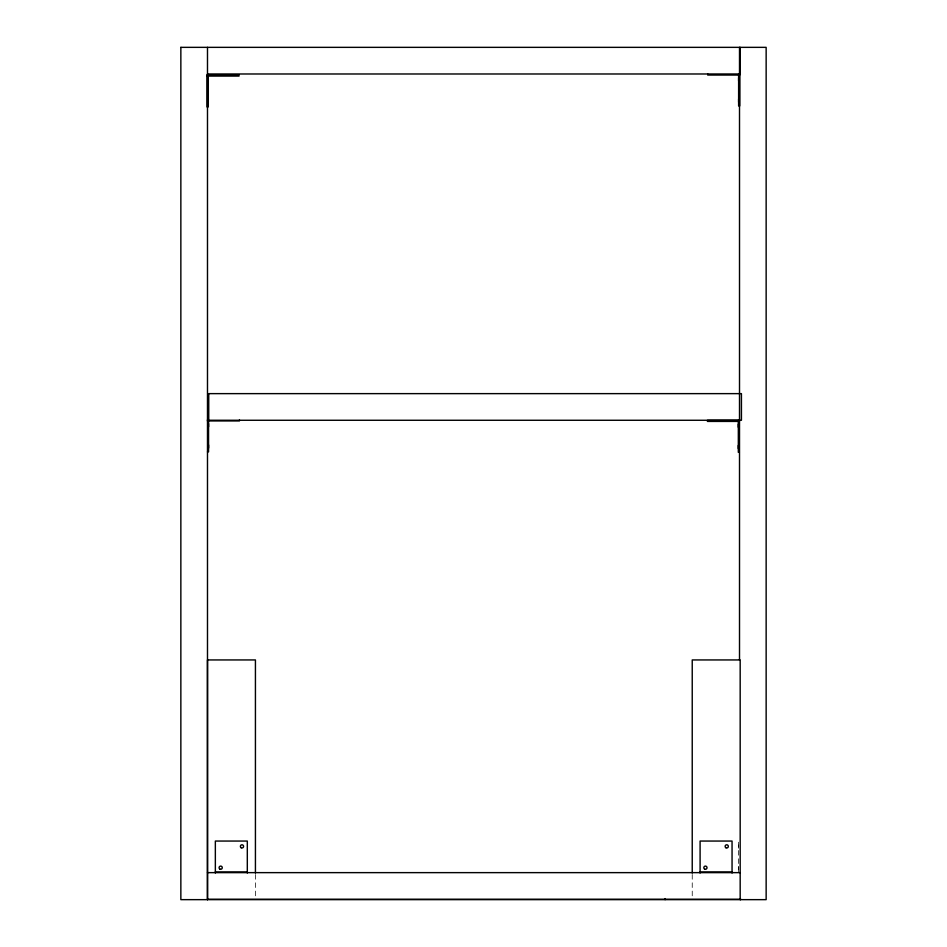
<?xml version="1.0" encoding="UTF-8"?>
<svg xmlns="http://www.w3.org/2000/svg" width="947" height="947" viewBox="0 0 947 947"><rect width="100%" height="100%" fill="white"/><g stroke="black" fill="none" stroke-linecap="round" stroke-linejoin="round"><path stroke-width="0.71" stroke-dasharray="4.74 3.55" d="M738.447 871.808L738.447 841.303M738.447 845.032L738.447 848.228M738.447 866.339L738.447 869.535M692.233 874.495L692.233 896.691M255.43 874.495L255.43 896.691"/><path stroke-width="1.42" d="M207.073 75.014L207.073 76.08L239.035 76.08L239.035 75.014L207.073 75.014L207.073 106.975L208.139 106.975L208.139 75.014M207.488 47.35L207.488 899.65L207.488 659.941L255.43 659.941L255.43 873.016M738.329 420.35L738.329 452.311L739.394 452.311M738.624 73.984L738.624 105.946L739.69 105.946L739.69 73.984L739.69 75.05L707.729 75.05L707.729 73.984M739.512 659.941L739.512 47.35M740.175 47.35L740.175 73.984L207.488 73.984M207.488 451.837L208.553 451.837L208.553 419.876L207.488 419.876L207.488 420.942L239.449 420.942L239.449 419.876M215.348 871.95L247.309 871.95M700.093 871.95L732.055 871.95M207.488 872.637L740.175 872.637M207.488 899.271L740.175 899.271M740.471 898.585L740.471 899.65M740.175 899.65L740.175 659.941L692.233 659.941L692.233 873.016M738.624 77.713L738.624 80.909M738.624 99.021L738.624 102.217M738.329 424.078L738.329 427.275M738.329 445.386L738.329 448.582M732.055 873.016L732.055 841.054L700.093 841.054L700.093 873.016M665.137 898.585L665.137 899.65M247.309 873.016L247.309 841.054L215.348 841.054L215.348 873.016M208.553 423.605L208.553 426.801M208.553 444.912L208.553 448.109M208.139 78.743L208.139 81.939M208.139 100.051L208.139 103.247M180.853 47.35L180.853 899.65L766.147 899.65L766.147 47.35L180.853 47.35M208.742 393.632L208.742 420.267L741.43 420.267L741.43 393.632L208.742 393.632M739.394 420.35L707.433 420.35L707.433 421.415L739.394 421.415L739.394 420.35M704.627 869.074A1.598 1.598 0 0 0 707.018 867.689A1.598 1.598 0 0 0 704.627 866.304A1.598 1.598 0 0 0 704.627 869.074M725.935 847.766A1.598 1.598 0 0 0 728.326 846.381A1.598 1.598 0 0 0 725.935 844.996A1.598 1.598 0 0 0 725.935 847.766M219.882 869.074A1.598 1.598 0 0 0 222.273 867.689A1.598 1.598 0 0 0 219.882 866.304A1.598 1.598 0 0 0 219.882 869.074M241.189 847.766A1.598 1.598 0 0 0 243.58 846.381A1.598 1.598 0 0 0 241.189 844.996A1.598 1.598 0 0 0 241.189 847.766"/></g></svg>
